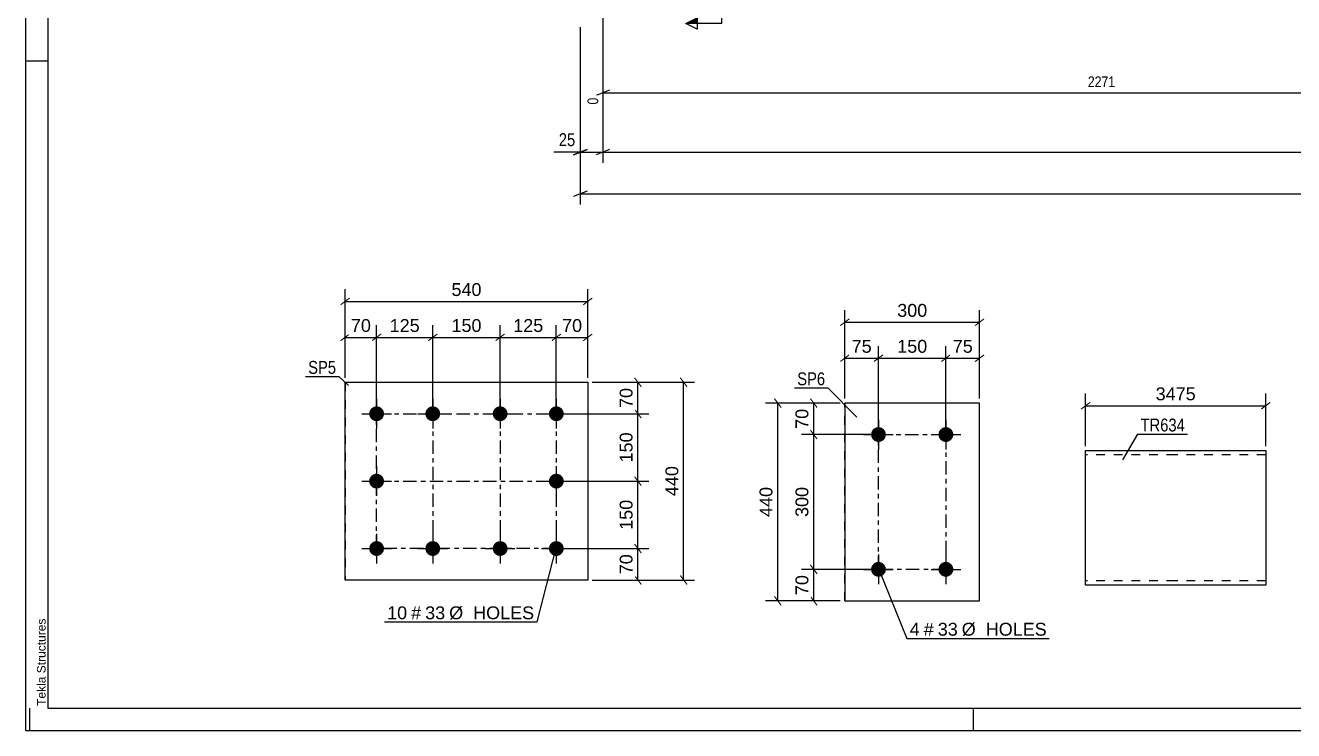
# Model space of a CAD drawing. Header units: millimetres. Extents: x 0 to 841, y 0 to 594.
# Drawn here: x 0 to 282.3, y 0 to 156.9 of the extents above; entities that cross this region are included whole.
import ezdxf

# ---------------------------------------------------------------- set-up
doc = ezdxf.new("R2010")
doc.units = ezdxf.units.MM
doc.linetypes.add('DXK_LINE_DOT2', pattern=[3.9198, 1.9599, -1.9599])
doc.linetypes.add('DXK_LINE_DOT3', pattern=[5.9187, 2.979, -0.9799, 0.9799, -0.9799])
doc.styles.add('Arial', font='ARIAL.TTF', dxfattribs={"height": 0.2})
doc.styles.add('Arial Narrow', font='ARIALN.TTF', dxfattribs={"height": 0.2})

# ---------------------------------------------------------------- blocks, each defined once
blk = doc.blocks.new('Unknown-122567523-1134')
at = {"color": 5, "linetype": 'Continuous'}
for p, q in [((0, 594), (0, 0)), ((5, 589), (5, 5)), ((5, 149), (0, 149)), ((1, 0), (1, 5)), ((5, 5), (836, 5)), ((211, 0), (211, 5)), ((0, 0), (841, 0))]:
    blk.add_line(p, q, dxfattribs=at)
at = {"color": 174, "linetype": 'Continuous', "style": 'Arial'}
blk.add_text('Tekla Structures', height=1.9102, rotation=90, dxfattribs=at).set_placement((4.5, 5.5))
blk = doc.blocks.new('Part-122567523-2397 - 2391')
at = {"color": 2, "linetype": 'Continuous'}
for p, q in [((71.17, 33.52), (71.17, 77.52)), ((71.17, 77.52), (71.17, 77.52)), ((71.17, 77.52), (125.17, 77.52)), ((125.17, 77.52), (125.17, 33.52)), ((71.17, 33.52), (71.17, 33.52)), ((125.17, 33.52), (71.17, 33.52))]:
    blk.add_line(p, q, dxfattribs=at)
at = {"color": 7, "linetype": 'DXK_LINE_DOT2'}
for p, q in [((71.17, 77.52), (71.17, 33.52)), ((125.17, 77.52), (125.17, 77.52)), ((125.17, 77.52), (125.17, 33.52)), ((125.17, 33.52), (125.17, 33.52))]:
    blk.add_line(p, q, dxfattribs=at)
blk = doc.blocks.new('Bolt-122567523-2454 - 2391')
at = {"linetype": 'Continuous'}
for points in [[(79.82, 70.52), (79.78, 70.18), (79.68, 69.85), (79.5, 69.55), (79.27, 69.3), (79, 69.09), (78.68, 68.95), (78.34, 68.88), (78, 68.88), (77.66, 68.95), (77.35, 69.09), (77.07, 69.3), (76.84, 69.55), (76.66, 69.85), (76.56, 70.18), (76.52, 70.52), (76.56, 70.87), (76.66, 71.19), (76.84, 71.49), (77.07, 71.75), (77.35, 71.95), (77.66, 72.09), (78, 72.16), (78.34, 72.16), (78.68, 72.09), (79, 71.95), (79.27, 71.75), (79.51, 71.49), (79.68, 71.19), (79.78, 70.87)], [(92.32, 70.52), (92.28, 70.18), (92.18, 69.85), (92, 69.55), (91.77, 69.3), (91.5, 69.09), (91.18, 68.95), (90.84, 68.88), (90.5, 68.88), (90.16, 68.95), (89.85, 69.09), (89.57, 69.3), (89.34, 69.55), (89.16, 69.85), (89.06, 70.18), (89.02, 70.52), (89.06, 70.87), (89.16, 71.19), (89.34, 71.49), (89.57, 71.75), (89.85, 71.95), (90.16, 72.09), (90.5, 72.16), (90.84, 72.16), (91.18, 72.09), (91.5, 71.95), (91.77, 71.75), (92.01, 71.49), (92.18, 71.19), (92.28, 70.87)], [(107.32, 70.52), (107.28, 70.18), (107.18, 69.85), (107, 69.55), (106.77, 69.3), (106.5, 69.09), (106.18, 68.95), (105.84, 68.88), (105.5, 68.88), (105.16, 68.95), (104.85, 69.09), (104.57, 69.3), (104.34, 69.55), (104.16, 69.85), (104.06, 70.18), (104.02, 70.52), (104.06, 70.87), (104.16, 71.19), (104.34, 71.49), (104.57, 71.75), (104.85, 71.95), (105.16, 72.09), (105.5, 72.16), (105.84, 72.16), (106.18, 72.09), (106.5, 71.95), (106.77, 71.75), (107.01, 71.49), (107.18, 71.19), (107.28, 70.87)], [(119.82, 70.52), (119.78, 70.18), (119.68, 69.85), (119.5, 69.55), (119.27, 69.3), (119, 69.09), (118.68, 68.95), (118.34, 68.88), (118, 68.88), (117.66, 68.95), (117.35, 69.09), (117.07, 69.3), (116.84, 69.55), (116.66, 69.85), (116.56, 70.18), (116.52, 70.52), (116.56, 70.87), (116.66, 71.19), (116.84, 71.49), (117.07, 71.75), (117.35, 71.95), (117.66, 72.09), (118, 72.16), (118.34, 72.16), (118.68, 72.09), (119, 71.95), (119.27, 71.75), (119.51, 71.49), (119.68, 71.19), (119.78, 70.87)], [(79.82, 55.52), (79.78, 55.18), (79.68, 54.85), (79.5, 54.55), (79.27, 54.3), (79, 54.09), (78.68, 53.95), (78.34, 53.88), (78, 53.88), (77.66, 53.95), (77.35, 54.09), (77.07, 54.3), (76.84, 54.55), (76.66, 54.85), (76.56, 55.18), (76.52, 55.52), (76.56, 55.87), (76.66, 56.19), (76.84, 56.49), (77.07, 56.75), (77.35, 56.95), (77.66, 57.09), (78, 57.16), (78.34, 57.16), (78.68, 57.09), (79, 56.95), (79.27, 56.75), (79.51, 56.49), (79.68, 56.19), (79.78, 55.87)], [(119.82, 55.52), (119.78, 55.18), (119.68, 54.85), (119.5, 54.55), (119.27, 54.3), (119, 54.09), (118.68, 53.95), (118.34, 53.88), (118, 53.88), (117.66, 53.95), (117.35, 54.09), (117.07, 54.3), (116.84, 54.55), (116.66, 54.85), (116.56, 55.18), (116.52, 55.52), (116.56, 55.87), (116.66, 56.19), (116.84, 56.49), (117.07, 56.75), (117.35, 56.95), (117.66, 57.09), (118, 57.16), (118.34, 57.16), (118.68, 57.09), (119, 56.95), (119.27, 56.75), (119.51, 56.49), (119.68, 56.19), (119.78, 55.87)], [(79.82, 40.52), (79.78, 40.18), (79.68, 39.85), (79.5, 39.55), (79.27, 39.3), (79, 39.09), (78.68, 38.95), (78.34, 38.88), (78, 38.88), (77.66, 38.95), (77.35, 39.09), (77.07, 39.3), (76.84, 39.55), (76.66, 39.85), (76.56, 40.18), (76.52, 40.52), (76.56, 40.87), (76.66, 41.19), (76.84, 41.49), (77.07, 41.75), (77.35, 41.95), (77.66, 42.09), (78, 42.16), (78.34, 42.16), (78.68, 42.09), (79, 41.95), (79.27, 41.75), (79.51, 41.49), (79.68, 41.19), (79.78, 40.87)], [(92.32, 40.52), (92.28, 40.18), (92.18, 39.85), (92, 39.55), (91.77, 39.3), (91.5, 39.09), (91.18, 38.95), (90.84, 38.88), (90.5, 38.88), (90.16, 38.95), (89.85, 39.09), (89.57, 39.3), (89.34, 39.55), (89.16, 39.85), (89.06, 40.18), (89.02, 40.52), (89.06, 40.87), (89.16, 41.19), (89.34, 41.49), (89.57, 41.75), (89.85, 41.95), (90.16, 42.09), (90.5, 42.16), (90.84, 42.16), (91.18, 42.09), (91.5, 41.95), (91.77, 41.75), (92.01, 41.49), (92.18, 41.19), (92.28, 40.87)], [(107.32, 40.52), (107.28, 40.18), (107.18, 39.85), (107, 39.55), (106.77, 39.3), (106.5, 39.09), (106.18, 38.95), (105.84, 38.88), (105.5, 38.88), (105.16, 38.95), (104.85, 39.09), (104.57, 39.3), (104.34, 39.55), (104.16, 39.85), (104.06, 40.18), (104.02, 40.52), (104.06, 40.87), (104.16, 41.19), (104.34, 41.49), (104.57, 41.75), (104.85, 41.95), (105.16, 42.09), (105.5, 42.16), (105.84, 42.16), (106.18, 42.09), (106.5, 41.95), (106.77, 41.75), (107.01, 41.49), (107.18, 41.19), (107.28, 40.87)], [(119.82, 40.52), (119.78, 40.18), (119.68, 39.85), (119.5, 39.55), (119.27, 39.3), (119, 39.09), (118.68, 38.95), (118.34, 38.88), (118, 38.88), (117.66, 38.95), (117.35, 39.09), (117.07, 39.3), (116.84, 39.55), (116.66, 39.85), (116.56, 40.18), (116.52, 40.52), (116.56, 40.87), (116.66, 41.19), (116.84, 41.49), (117.07, 41.75), (117.35, 41.95), (117.66, 42.09), (118, 42.16), (118.34, 42.16), (118.68, 42.09), (119, 41.95), (119.27, 41.75), (119.51, 41.49), (119.68, 41.19), (119.78, 40.87)]]:
    blk.add_hatch(color=1, dxfattribs=at).paths.add_polyline_path(points)
at = {"color": 1, "linetype": 'Continuous'}
for p, q in [((78.17, 73.82), (78.17, 67.22)), ((90.67, 73.82), (90.67, 67.22)), ((105.67, 73.82), (105.67, 67.22)), ((118.17, 73.82), (118.17, 67.22)), ((74.87, 70.52), (81.47, 70.52)), ((87.37, 70.52), (93.97, 70.52)), ((102.37, 70.52), (108.97, 70.52)), ((114.87, 70.52), (121.47, 70.52)), ((78.17, 58.82), (78.17, 52.22)), ((118.17, 58.82), (118.17, 52.22)), ((74.87, 55.52), (81.47, 55.52)), ((114.87, 55.52), (121.47, 55.52)), ((78.17, 43.82), (78.17, 37.22)), ((90.67, 43.82), (90.67, 37.22)), ((105.67, 43.82), (105.67, 37.22)), ((118.17, 43.82), (118.17, 37.22)), ((74.87, 40.52), (81.47, 40.52)), ((87.37, 40.52), (93.97, 40.52)), ((102.37, 40.52), (108.97, 40.52)), ((114.87, 40.52), (121.47, 40.52))]:
    blk.add_line(p, q, dxfattribs=at)
blk = doc.blocks.new('Bolt-122567523-2596 - 2564')
at = {"linetype": 'Continuous'}
for points in [[(189.87, 67.54, -1), (189.87, 64.24, -1)], [(204.87, 67.54, -1), (204.87, 64.24, -1)], [(189.87, 37.54, -1), (189.87, 34.24, -1)], [(204.87, 37.54, -1), (204.87, 34.24, -1)]]:
    blk.add_hatch(color=1, dxfattribs=at).paths.add_polyline_path(points)
at = {"color": 1, "linetype": 'Continuous'}
for p, q in [((189.87, 69.19), (189.87, 62.59)), ((204.87, 69.19), (204.87, 62.59)), ((186.57, 65.89), (193.17, 65.89)), ((201.57, 65.89), (208.17, 65.89)), ((189.87, 39.19), (189.87, 32.59)), ((204.87, 39.19), (204.87, 32.59)), ((186.57, 35.89), (193.17, 35.89)), ((201.57, 35.89), (208.17, 35.89))]:
    blk.add_line(p, q, dxfattribs=at)
blk = doc.blocks.new('Part-122567523-2601 - 2564')
at = {"color": 2, "linetype": 'Continuous'}
for p, q in [((182.37, 72.89), (182.37, 28.89)), ((212.37, 72.89), (182.37, 72.89)), ((212.37, 28.89), (212.37, 72.89)), ((182.37, 28.89), (212.37, 28.89))]:
    blk.add_line(p, q, dxfattribs=at)
at = {"color": 7, "linetype": 'DXK_LINE_DOT2'}
for p, q in [((182.37, 28.89), (182.37, 72.89)), ((212.37, 28.89), (212.37, 72.89))]:
    blk.add_line(p, q, dxfattribs=at)
blk = doc.blocks.new('Part-122567523-2767 - 2759')
at = {"color": 2, "linetype": 'Continuous'}
for p, q in [((235.96, 34.34), (235.96, 62.34)), ((235.96, 62.34), (255.96, 62.34)), ((256.06, 62.34), (276.06, 62.34)), ((276.06, 62.34), (276.06, 60.34)), ((276.06, 60.34), (276.06, 32.34)), ((235.96, 32.34), (235.96, 34.34)), ((255.96, 32.34), (235.96, 32.34)), ((276.06, 32.34), (256.06, 32.34))]:
    blk.add_line(p, q, dxfattribs=at)
at = {"color": 7, "linetype": 'DXK_LINE_DOT2'}
for p, q in [((255.96, 61.34), (235.96, 61.34)), ((276.06, 61.34), (256.06, 61.34)), ((235.96, 32.49), (235.96, 34.34)), ((235.96, 33.34), (235.96, 33.41)), ((255.96, 33.34), (235.96, 33.34)), ((276.06, 33.34), (256.06, 33.34)), ((276.06, 33.34), (276.06, 33.41))]:
    blk.add_line(p, q, dxfattribs=at)
blk = doc.blocks.new('Rectangle-122567523-2550 - 2391')
at = {"color": 1, "linetype": 'DXK_LINE_DOT3'}
blk.add_lwpolyline([(78.17, 70.52), (118.17, 70.52), (118.17, 40.52), (78.17, 40.52), (78.17, 70.52)], close=True, dxfattribs=at)
blk = doc.blocks.new('Rectangle-122567523-2686 - 2564')
at = {"color": 1, "linetype": 'DXK_LINE_DOT3'}
blk.add_lwpolyline([(189.87, 65.89), (204.87, 65.89), (204.87, 35.89), (189.87, 35.89), (189.87, 65.89)], close=True, dxfattribs=at)
blk = doc.blocks.new('Line-122567523-2529 - 2391')
at = {"color": 1, "linetype": 'DXK_LINE_DOT3'}
blk.add_line((90.67, 70.52), (90.67, 40.52), dxfattribs=at)
blk = doc.blocks.new('Line-122567523-2536 - 2391')
at = {"color": 1, "linetype": 'DXK_LINE_DOT3'}
blk.add_line((105.67, 70.52), (105.67, 40.52), dxfattribs=at)
blk = doc.blocks.new('Line-122567523-2543 - 2391')
at = {"color": 1, "linetype": 'DXK_LINE_DOT3'}
blk.add_line((78.17, 55.52), (118.17, 55.52), dxfattribs=at)
blk = doc.blocks.new('StraightDimension-122567523-5177 - 2391')
at = {"linetype": 'Continuous'}
for points in [[(135.51, 71.42), (135.66, 71.62), (137.16, 69.62), (137.01, 69.42)], [(137.16, 54.62), (137.01, 54.42), (135.51, 56.42), (135.66, 56.62)]]:
    blk.add_hatch(color=7, dxfattribs=at).paths.add_polyline_path(points)
at = {"color": 7, "linetype": 'Continuous'}
for p, q in [((119.17, 70.52), (138.73, 70.52)), ((136.33, 55.52), (136.33, 70.52)), ((119.17, 55.52), (138.73, 55.52))]:
    blk.add_line(p, q, dxfattribs=at)
at = {"color": 0}
blk.add_wipeout([(135.73, 66.96), (131.53, 66.96), (131.53, 59.09), (135.73, 59.09)], dxfattribs=at)
at = {"color": 3, "style": 'Arial'}
blk.add_text('150', height=2.865, rotation=90.0002, dxfattribs=at).set_placement((135.13, 59.69))
blk = doc.blocks.new('StraightDimension-122567523-2456 - 2391')
at = {"linetype": 'Continuous'}
for points in [[(70.27, 94.7), (70.07, 94.85), (72.07, 96.35), (72.27, 96.2)], [(126.07, 96.35), (126.27, 96.2), (124.27, 94.7), (124.07, 94.85)]]:
    blk.add_hatch(color=7, dxfattribs=at).paths.add_polyline_path(points)
at = {"color": 7, "linetype": 'Continuous'}
for p, q in [((71.17, 78.52), (71.17, 98.22)), ((125.17, 78.52), (125.17, 98.22)), ((71.17, 95.52), (125.17, 95.52))]:
    blk.add_line(p, q, dxfattribs=at)
at = {"color": 0}
blk.add_wipeout([(102.11, 96.12), (102.11, 100.32), (94.23, 100.32), (94.23, 96.12)], dxfattribs=at)
at = {"color": 3, "style": 'Arial'}
blk.add_text('540', height=2.865, dxfattribs=at).set_placement((94.83, 96.72))
blk = doc.blocks.new('StraightDimension-122567523-2473 - 2391')
at = {"linetype": 'Continuous'}
for points in [[(72.07, 88.35), (72.27, 88.2), (70.27, 86.7), (70.07, 86.85)], [(77.27, 86.7), (77.07, 86.85), (79.07, 88.35), (79.27, 88.2)]]:
    blk.add_hatch(color=7, dxfattribs=at).paths.add_polyline_path(points)
at = {"color": 7, "linetype": 'Continuous'}
for p, q in [((71.17, 78.52), (71.17, 90.22)), ((71.17, 87.52), (78.17, 87.52)), ((78.17, 71.52), (78.17, 90.22))]:
    blk.add_line(p, q, dxfattribs=at)
at = {"color": 0}
blk.add_wipeout([(77.49, 88.12), (77.49, 92.32), (71.85, 92.32), (71.85, 88.12)], dxfattribs=at)
at = {"color": 3, "style": 'Arial'}
blk.add_text('70', height=2.865, dxfattribs=at).set_placement((72.45, 88.72))
blk = doc.blocks.new('StraightDimension-122567523-2483 - 2391')
at = {"linetype": 'Continuous'}
for points in [[(119.07, 88.35), (119.27, 88.2), (117.27, 86.7), (117.07, 86.85)], [(124.27, 86.7), (124.07, 86.85), (126.07, 88.35), (126.27, 88.2)]]:
    blk.add_hatch(color=7, dxfattribs=at).paths.add_polyline_path(points)
at = {"color": 7, "linetype": 'Continuous'}
for p, q in [((118.17, 71.52), (118.17, 90.22)), ((118.17, 87.52), (125.17, 87.52)), ((125.17, 78.52), (125.17, 90.22))]:
    blk.add_line(p, q, dxfattribs=at)
at = {"color": 0}
blk.add_wipeout([(124.49, 88.12), (124.49, 92.32), (118.85, 92.32), (118.85, 88.12)], dxfattribs=at)
at = {"color": 3, "style": 'Arial'}
blk.add_text('70', height=2.865, dxfattribs=at).set_placement((119.45, 88.72))
blk = doc.blocks.new('StraightDimension-122567523-2494 - 2391')
at = {"linetype": 'Continuous'}
for points in [[(145.68, 78.42), (145.83, 78.62), (147.33, 76.62), (147.18, 76.42)], [(147.33, 32.62), (147.18, 32.42), (145.68, 34.42), (145.83, 34.62)]]:
    blk.add_hatch(color=7, dxfattribs=at).paths.add_polyline_path(points)
at = {"color": 7, "linetype": 'Continuous'}
for p, q in [((126.17, 77.52), (148.91, 77.52)), ((146.51, 33.52), (146.51, 77.52)), ((126.17, 33.52), (148.91, 33.52))]:
    blk.add_line(p, q, dxfattribs=at)
at = {"color": 0}
blk.add_wipeout([(145.91, 59.46), (141.71, 59.46), (141.71, 51.59), (145.91, 51.59)], dxfattribs=at)
at = {"color": 3, "style": 'Arial'}
blk.add_text('440', height=2.865, rotation=90.0002, dxfattribs=at).set_placement((145.31, 52.19))
blk = doc.blocks.new('StraightDimension-122567523-2505 - 2391')
at = {"linetype": 'Continuous'}
for points in [[(137.16, 39.62), (137.01, 39.42), (135.51, 41.42), (135.66, 41.62)], [(135.51, 34.42), (135.66, 34.62), (137.16, 32.62), (137.01, 32.42)]]:
    blk.add_hatch(color=7, dxfattribs=at).paths.add_polyline_path(points)
at = {"color": 7, "linetype": 'Continuous'}
for p, q in [((119.17, 40.52), (138.73, 40.52)), ((136.33, 33.52), (136.33, 40.52)), ((126.17, 33.52), (138.73, 33.52))]:
    blk.add_line(p, q, dxfattribs=at)
at = {"color": 0}
blk.add_wipeout([(135.73, 39.85), (131.53, 39.85), (131.53, 34.2), (135.73, 34.2)], dxfattribs=at)
at = {"color": 3, "style": 'Arial'}
blk.add_text('70', height=2.865, rotation=90.0002, dxfattribs=at).set_placement((135.13, 34.8))
blk = doc.blocks.new('StraightDimension-122567523-2515 - 2391')
at = {"linetype": 'Continuous'}
for points in [[(137.16, 76.62), (137.01, 76.42), (135.51, 78.42), (135.66, 78.62)], [(135.51, 71.42), (135.66, 71.62), (137.16, 69.62), (137.01, 69.42)]]:
    blk.add_hatch(color=7, dxfattribs=at).paths.add_polyline_path(points)
at = {"color": 7, "linetype": 'Continuous'}
for p, q in [((126.17, 77.52), (138.73, 77.52)), ((136.33, 70.52), (136.33, 77.52)), ((119.17, 70.52), (138.73, 70.52))]:
    blk.add_line(p, q, dxfattribs=at)
at = {"color": 0}
blk.add_wipeout([(135.73, 76.85), (131.53, 76.85), (131.53, 71.2), (135.73, 71.2)], dxfattribs=at)
at = {"color": 3, "style": 'Arial'}
blk.add_text('70', height=2.865, rotation=90.0002, dxfattribs=at).set_placement((135.13, 71.8))
blk = doc.blocks.new('StraightDimension-122567523-5139 - 2391')
at = {"linetype": 'Continuous'}
for points in [[(77.27, 86.7), (77.07, 86.85), (79.07, 88.35), (79.27, 88.2)], [(91.57, 88.35), (91.77, 88.2), (89.77, 86.7), (89.57, 86.85)]]:
    blk.add_hatch(color=7, dxfattribs=at).paths.add_polyline_path(points)
at = {"color": 7, "linetype": 'Continuous'}
for p, q in [((78.17, 71.52), (78.17, 90.22)), ((78.17, 87.52), (90.67, 87.52)), ((90.67, 71.52), (90.67, 90.22))]:
    blk.add_line(p, q, dxfattribs=at)
at = {"color": 0}
blk.add_wipeout([(88.36, 88.12), (88.36, 92.32), (80.48, 92.32), (80.48, 88.12)], dxfattribs=at)
at = {"color": 3, "style": 'Arial'}
blk.add_text('125', height=2.865, dxfattribs=at).set_placement((81.08, 88.72))
blk = doc.blocks.new('StraightDimension-122567523-5146 - 2391')
at = {"linetype": 'Continuous'}
for points in [[(89.77, 86.7), (89.57, 86.85), (91.57, 88.35), (91.77, 88.2)], [(106.57, 88.35), (106.77, 88.2), (104.77, 86.7), (104.57, 86.85)]]:
    blk.add_hatch(color=7, dxfattribs=at).paths.add_polyline_path(points)
at = {"color": 7, "linetype": 'Continuous'}
for p, q in [((90.67, 71.52), (90.67, 90.22)), ((90.67, 87.52), (105.67, 87.52)), ((105.67, 71.52), (105.67, 90.22))]:
    blk.add_line(p, q, dxfattribs=at)
at = {"color": 0}
blk.add_wipeout([(102.11, 88.12), (102.11, 92.32), (94.23, 92.32), (94.23, 88.12)], dxfattribs=at)
at = {"color": 3, "style": 'Arial'}
blk.add_text('150', height=2.865, dxfattribs=at).set_placement((94.83, 88.72))
blk = doc.blocks.new('StraightDimension-122567523-5150 - 2391')
at = {"linetype": 'Continuous'}
for points in [[(104.77, 86.7), (104.57, 86.85), (106.57, 88.35), (106.77, 88.2)], [(119.07, 88.35), (119.27, 88.2), (117.27, 86.7), (117.07, 86.85)]]:
    blk.add_hatch(color=7, dxfattribs=at).paths.add_polyline_path(points)
at = {"color": 7, "linetype": 'Continuous'}
for p, q in [((105.67, 71.52), (105.67, 90.22)), ((105.67, 87.52), (118.17, 87.52)), ((118.17, 71.52), (118.17, 90.22))]:
    blk.add_line(p, q, dxfattribs=at)
at = {"color": 0}
blk.add_wipeout([(115.86, 88.12), (115.86, 92.32), (107.98, 92.32), (107.98, 88.12)], dxfattribs=at)
at = {"color": 3, "style": 'Arial'}
blk.add_text('125', height=2.865, dxfattribs=at).set_placement((108.58, 88.72))
blk = doc.blocks.new('StraightDimension-122567523-5175 - 2391')
at = {"linetype": 'Continuous'}
for points in [[(135.51, 56.42), (135.66, 56.62), (137.16, 54.62), (137.01, 54.42)], [(137.16, 39.62), (137.01, 39.42), (135.51, 41.42), (135.66, 41.62)]]:
    blk.add_hatch(color=7, dxfattribs=at).paths.add_polyline_path(points)
at = {"color": 7, "linetype": 'Continuous'}
for p, q in [((119.17, 55.52), (138.73, 55.52)), ((136.33, 40.52), (136.33, 55.52)), ((119.17, 40.52), (138.73, 40.52))]:
    blk.add_line(p, q, dxfattribs=at)
at = {"color": 0}
blk.add_wipeout([(135.73, 51.96), (131.53, 51.96), (131.53, 44.09), (135.73, 44.09)], dxfattribs=at)
at = {"color": 3, "style": 'Arial'}
blk.add_text('150', height=2.865, rotation=90.0002, dxfattribs=at).set_placement((135.13, 44.69))
blk = doc.blocks.new('StraightDimension-122567523-1538 - 1371')
at = {"color": 7, "linetype": 'Continuous'}
for p, q in [((123.51, 156.52), (123.51, 117.07)), ((125.01, 120.07), (122.01, 118.87)), ((123.51, 119.47), (603.91, 119.47))]:
    blk.add_line(p, q, dxfattribs=at)
blk = doc.blocks.new('StraightDimension-122567523-1841 - 1371')
at = {"color": 7, "linetype": 'Continuous'}
for p, q in [((123.51, 156.52), (123.51, 126.32)), ((128.5, 156.38), (128.5, 126.32)), ((122.01, 128.12), (125.01, 129.32)), ((123.51, 128.72), (128.5, 128.72)), ((130, 129.32), (127, 128.12))]:
    blk.add_line(p, q, dxfattribs=at)
at = {"color": 0}
blk.add_wipeout([(122.98, 129.47), (122.98, 133.67), (118.12, 133.67), (118.12, 129.47)], dxfattribs=at)
at = {"color": 7, "linetype": 'Continuous'}
blk.add_line((123.51, 128.72), (117.6, 128.72), dxfattribs=at)
blk.add_line((123.51, 128.72), (117.6, 128.72), dxfattribs=at)
at = {"color": 3, "style": 'Arial Narrow'}
blk.add_text('25', height=2.863, dxfattribs=at).set_placement((118.72, 130.07))
blk = doc.blocks.new('StraightDimension-122567523-1867 - 1371')
at = {"color": 7, "linetype": 'Continuous'}
for p, q in [((128.5, 156.38), (128.5, 126.32)), ((130, 129.32), (127, 128.12)), ((128.5, 128.72), (598.91, 128.72))]:
    blk.add_line(p, q, dxfattribs=at)
blk = doc.blocks.new('StraightDimension-122567523-1918 - 1371')
at = {"color": 7, "linetype": 'Continuous'}
for p, q in [((123.51, 156.52), (123.51, 126.32)), ((125.01, 129.32), (122.01, 128.12)), ((123.51, 128.72), (603.91, 128.72))]:
    blk.add_line(p, q, dxfattribs=at)
blk = doc.blocks.new('StraightDimension-122567523-5545 - 1371')
at = {"color": 7, "linetype": 'Continuous'}
for p, q in [((350.51, 240.52), (350.51, 134.76)), ((128.5, 180.38), (128.5, 139.33)), ((130, 142.56), (127, 141.36)), ((128.5, 141.96), (350.51, 141.96)), ((349.01, 141.36), (352.01, 142.56))]:
    blk.add_line(p, q, dxfattribs=at)
at = {"color": 0}
blk.add_wipeout([(243.05, 142.71), (243.05, 146.21), (235.96, 146.21), (235.96, 142.71)], dxfattribs=at)
at = {"color": 0, "linetype": 'Continuous'}
for points in [[(128, 141.36), (124.5, 141.36), (124.5, 138.83), (128, 138.83)], [(350.01, 141.36), (346.51, 141.36), (346.51, 134.26), (350.01, 134.26)]]:
    blk.add_wipeout(points, dxfattribs=at)
at = {"color": 3, "style": 'Arial Narrow'}
blk.add_text('2271', height=2.386, dxfattribs=at).set_placement((236.46, 143.21))
at = {"color": 3, "linetype": 'Continuous', "style": 'Arial Narrow'}
for s, height, p in [('0', 2.39, (127.5, 139.33)), ('2271', 2.386, (349.51, 134.76))]:
    blk.add_text(s, height=height, rotation=90.0002, dxfattribs=at).set_placement(p)
blk = doc.blocks.new('StraightDimension-122567523-2603 - 2564')
at = {"linetype": 'Continuous'}
for points in [[(181.47, 90.06), (181.27, 90.21), (183.27, 91.71), (183.47, 91.56)], [(213.27, 91.71), (213.47, 91.56), (211.47, 90.06), (211.27, 90.21)]]:
    blk.add_hatch(color=7, dxfattribs=at).paths.add_polyline_path(points)
at = {"color": 7, "linetype": 'Continuous'}
for p, q in [((182.37, 73.89), (182.37, 93.59)), ((212.37, 73.89), (212.37, 93.59)), ((182.37, 90.89), (212.37, 90.89))]:
    blk.add_line(p, q, dxfattribs=at)
at = {"color": 0}
blk.add_wipeout([(201.31, 91.49), (201.31, 95.69), (193.44, 95.69), (193.44, 91.49)], dxfattribs=at)
at = {"color": 3, "style": 'Arial'}
blk.add_text('300', height=2.865, dxfattribs=at).set_placement((194.04, 92.09))
blk = doc.blocks.new('StraightDimension-122567523-2624 - 2564')
at = {"linetype": 'Continuous'}
for points in [[(188.97, 82.06), (188.77, 82.21), (190.77, 83.71), (190.97, 83.56)], [(205.77, 83.71), (205.97, 83.56), (203.97, 82.06), (203.77, 82.21)]]:
    blk.add_hatch(color=7, dxfattribs=at).paths.add_polyline_path(points)
at = {"color": 7, "linetype": 'Continuous'}
for p, q in [((189.87, 66.89), (189.87, 85.59)), ((204.87, 66.89), (204.87, 85.59)), ((189.87, 82.89), (204.87, 82.89))]:
    blk.add_line(p, q, dxfattribs=at)
at = {"color": 0}
blk.add_wipeout([(201.31, 83.49), (201.31, 87.69), (193.44, 87.69), (193.44, 83.49)], dxfattribs=at)
at = {"color": 3, "style": 'Arial'}
blk.add_text('150', height=2.865, dxfattribs=at).set_placement((194.04, 84.09))
blk = doc.blocks.new('StraightDimension-122567523-2656 - 2564')
at = {"linetype": 'Continuous'}
for points in [[(176.28, 71.99), (176.13, 71.79), (174.63, 73.79), (174.78, 73.99)], [(174.63, 66.79), (174.78, 66.99), (176.28, 64.99), (176.13, 64.79)]]:
    blk.add_hatch(color=7, dxfattribs=at).paths.add_polyline_path(points)
at = {"color": 7, "linetype": 'Continuous'}
for p, q in [((181.37, 72.89), (172.76, 72.89)), ((175.46, 65.89), (175.46, 72.89)), ((188.87, 65.89), (172.76, 65.89))]:
    blk.add_line(p, q, dxfattribs=at)
at = {"color": 0}
blk.add_wipeout([(174.86, 72.21), (170.66, 72.21), (170.66, 66.56), (174.86, 66.56)], dxfattribs=at)
at = {"color": 3, "style": 'Arial'}
blk.add_text('70', height=2.865, rotation=90.0002, dxfattribs=at).set_placement((174.26, 67.16))
blk = doc.blocks.new('StraightDimension-122567523-2614 - 2564')
at = {"linetype": 'Continuous'}
for points in [[(183.27, 83.71), (183.47, 83.56), (181.47, 82.06), (181.27, 82.21)], [(188.97, 82.06), (188.77, 82.21), (190.77, 83.71), (190.97, 83.56)]]:
    blk.add_hatch(color=7, dxfattribs=at).paths.add_polyline_path(points)
at = {"color": 7, "linetype": 'Continuous'}
for p, q in [((182.37, 73.89), (182.37, 85.59)), ((189.87, 66.89), (189.87, 85.59)), ((182.37, 82.89), (189.87, 82.89))]:
    blk.add_line(p, q, dxfattribs=at)
at = {"color": 0}
blk.add_wipeout([(188.95, 83.49), (188.95, 87.69), (183.3, 87.69), (183.3, 83.49)], dxfattribs=at)
at = {"color": 3, "style": 'Arial'}
blk.add_text('75', height=2.865, dxfattribs=at).set_placement((183.9, 84.09))
blk = doc.blocks.new('StraightDimension-122567523-2634 - 2564')
at = {"linetype": 'Continuous'}
for points in [[(205.77, 83.71), (205.97, 83.56), (203.97, 82.06), (203.77, 82.21)], [(211.47, 82.06), (211.27, 82.21), (213.27, 83.71), (213.47, 83.56)]]:
    blk.add_hatch(color=7, dxfattribs=at).paths.add_polyline_path(points)
at = {"color": 7, "linetype": 'Continuous'}
for p, q in [((204.87, 66.89), (204.87, 85.59)), ((212.37, 73.89), (212.37, 85.59)), ((204.87, 82.89), (212.37, 82.89))]:
    blk.add_line(p, q, dxfattribs=at)
at = {"color": 0}
blk.add_wipeout([(211.45, 83.49), (211.45, 87.69), (205.8, 87.69), (205.8, 83.49)], dxfattribs=at)
at = {"color": 3, "style": 'Arial'}
blk.add_text('75', height=2.865, dxfattribs=at).set_placement((206.4, 84.09))
blk = doc.blocks.new('StraightDimension-122567523-2645 - 2564')
at = {"linetype": 'Continuous'}
for points in [[(166.63, 73.79), (166.78, 73.99), (168.28, 71.99), (168.13, 71.79)], [(168.28, 27.99), (168.13, 27.79), (166.63, 29.79), (166.78, 29.99)]]:
    blk.add_hatch(color=7, dxfattribs=at).paths.add_polyline_path(points)
at = {"color": 7, "linetype": 'Continuous'}
for p, q in [((181.37, 72.89), (164.76, 72.89)), ((167.46, 28.89), (167.46, 72.89)), ((181.37, 28.89), (164.76, 28.89))]:
    blk.add_line(p, q, dxfattribs=at)
at = {"color": 0}
blk.add_wipeout([(166.86, 54.82), (162.66, 54.82), (162.66, 46.95), (166.86, 46.95)], dxfattribs=at)
at = {"color": 3, "style": 'Arial'}
blk.add_text('440', height=2.865, rotation=90.0002, dxfattribs=at).set_placement((166.26, 47.55))
blk = doc.blocks.new('StraightDimension-122567523-2666 - 2564')
at = {"linetype": 'Continuous'}
for points in [[(174.63, 66.79), (174.78, 66.99), (176.28, 64.99), (176.13, 64.79)], [(176.28, 34.99), (176.13, 34.79), (174.63, 36.79), (174.78, 36.99)]]:
    blk.add_hatch(color=7, dxfattribs=at).paths.add_polyline_path(points)
at = {"color": 7, "linetype": 'Continuous'}
for p, q in [((188.87, 65.89), (172.76, 65.89)), ((175.46, 35.89), (175.46, 65.89)), ((188.87, 35.89), (172.76, 35.89))]:
    blk.add_line(p, q, dxfattribs=at)
at = {"color": 0}
blk.add_wipeout([(174.86, 54.82), (170.66, 54.82), (170.66, 46.95), (174.86, 46.95)], dxfattribs=at)
at = {"color": 3, "style": 'Arial'}
blk.add_text('300', height=2.865, rotation=90.0002, dxfattribs=at).set_placement((174.26, 47.55))
blk = doc.blocks.new('StraightDimension-122567523-2676 - 2564')
at = {"linetype": 'Continuous'}
for points in [[(176.28, 34.99), (176.13, 34.79), (174.63, 36.79), (174.78, 36.99)], [(174.63, 29.79), (174.78, 29.99), (176.28, 27.99), (176.13, 27.79)]]:
    blk.add_hatch(color=7, dxfattribs=at).paths.add_polyline_path(points)
at = {"color": 7, "linetype": 'Continuous'}
for p, q in [((188.87, 35.89), (172.76, 35.89)), ((175.46, 28.89), (175.46, 35.89)), ((181.37, 28.89), (172.76, 28.89))]:
    blk.add_line(p, q, dxfattribs=at)
at = {"color": 0}
blk.add_wipeout([(174.86, 35.21), (170.66, 35.21), (170.66, 29.56), (174.86, 29.56)], dxfattribs=at)
at = {"color": 3, "style": 'Arial'}
blk.add_text('70', height=2.865, rotation=90.0002, dxfattribs=at).set_placement((174.26, 30.16))
blk = doc.blocks.new('StraightDimension-122567523-2770 - 2759')
at = {"linetype": 'Continuous'}
for points in [[(235.06, 71.48), (234.86, 71.63), (236.86, 73.13), (237.06, 72.98)], [(276.96, 73.13), (277.16, 72.98), (275.16, 71.48), (274.96, 71.63)]]:
    blk.add_hatch(color=7, dxfattribs=at).paths.add_polyline_path(points)
at = {"color": 7, "linetype": 'Continuous'}
for p, q in [((235.96, 63.34), (235.96, 75.01)), ((276.06, 63.34), (276.06, 75.01)), ((235.96, 72.31), (276.06, 72.31))]:
    blk.add_line(p, q, dxfattribs=at)
at = {"color": 0}
blk.add_wipeout([(261.06, 72.91), (261.06, 77.11), (250.96, 77.11), (250.96, 72.91)], dxfattribs=at)
at = {"color": 3, "style": 'Arial'}
blk.add_text('3475', height=2.865, dxfattribs=at).set_placement((251.56, 73.51))
blk = doc.blocks.new('Mark-122567523-2393 - 2391')
at = {"color": 0}
blk.add_wipeout([(69.15, 79.4), (69.15, 82.4), (62.94, 82.4), (62.94, 79.4)], dxfattribs=at)
blk.add_wipeout([(69.15, 79.4), (69.15, 82.4), (62.94, 82.4), (62.94, 79.4)], dxfattribs=at)
at = {"color": 30, "linetype": 'Continuous'}
for p in [(62.34, 78.8), (71.95, 76.83)]:
    blk.add_line(p, (69.75, 78.8), dxfattribs=at)
at = {"color": 3, "style": 'Arial Narrow'}
blk.add_text('SP5', height=2.863, dxfattribs=at).set_placement((62.94, 79.4))
blk = doc.blocks.new('Mark-122567523-2450 - 2391')
at = {"color": 0}
blk.add_wipeout([(84.95, 24.79), (84.95, 27.79), (80.51, 27.79), (80.51, 24.79)], dxfattribs=at)
blk.add_wipeout([(84.95, 24.79), (84.95, 27.79), (80.51, 27.79), (80.51, 24.79)], dxfattribs=at)
blk.add_wipeout([(88.08, 24.79), (88.08, 27.79), (85.85, 27.79), (85.85, 24.79)], dxfattribs=at)
blk.add_wipeout([(88.08, 24.79), (88.08, 27.79), (85.85, 27.79), (85.85, 24.79)], dxfattribs=at)
at = {"color": 3, "style": 'Arial'}
blk.add_text('10', height=2.865, dxfattribs=at).set_placement((80.51, 24.79))
at = {"color": 0}
blk.add_wipeout([(93.42, 24.79), (93.42, 27.79), (88.98, 27.79), (88.98, 24.79)], dxfattribs=at)
blk.add_wipeout([(93.42, 24.79), (93.42, 27.79), (88.98, 27.79), (88.98, 24.79)], dxfattribs=at)
at = {"color": 3, "style": 'Arial'}
blk.add_text('#', height=2.87, dxfattribs=at).set_placement((85.85, 24.79))
at = {"color": 0}
blk.add_wipeout([(113.21, 24.79), (113.21, 27.79), (94.32, 27.79), (94.32, 24.79)], dxfattribs=at)
blk.add_wipeout([(113.21, 24.79), (113.21, 27.79), (94.32, 27.79), (94.32, 24.79)], dxfattribs=at)
at = {"color": 7, "linetype": 'Continuous'}
for p in [(117.99, 40.36), (79.91, 24.19)]:
    blk.add_line(p, (113.81, 24.19), dxfattribs=at)
at = {"color": 3, "style": 'Arial'}
for s, p in [('33', (88.98, 24.79)), ('Ø  HOLES', (94.32, 24.79))]:
    blk.add_text(s, height=2.865, dxfattribs=at).set_placement(p)
blk = doc.blocks.new('SectionMark-122567523-1988 - 1371')
at = {"color": 6, "linetype": 'Continuous'}
for p, q in [((147.02, 269.19), (149.52, 270.44)), ((155.02, 269.19), (147.02, 269.19)), ((155.02, 157.34), (147.02, 157.34)), ((149.52, 156.09), (147.02, 157.34))]:
    blk.add_line(p, q, dxfattribs=at)
at = {"color": 0, "linetype": 'Continuous'}
for points in [[(154.02, 263.94), (154.02, 267.44), (150.91, 267.44), (150.91, 263.94)], [(154.02, 159.09), (154.02, 162.59), (150.91, 162.59), (150.91, 159.09)]]:
    blk.add_wipeout(points, dxfattribs=at)
at = {"linetype": 'Continuous'}
for points in [[(149.52, 269.19), (149.52, 267.94), (147.02, 269.19)], [(149.52, 158.59), (149.52, 157.34), (147.02, 157.34)]]:
    blk.add_hatch(color=6, dxfattribs=at).paths.add_polyline_path(points)
at = {"color": 6, "linetype": 'Continuous'}
for p, q in [((147.02, 269.19), (149.52, 267.94)), ((149.52, 267.94), (149.52, 270.44)), ((155.02, 269.19), (155.02, 261.19)), ((155.02, 157.34), (155.02, 165.34)), ((147.02, 157.34), (149.52, 158.59)), ((149.52, 158.59), (149.52, 156.09))]:
    blk.add_line(p, q, dxfattribs=at)
at = {"color": 3, "linetype": 'Continuous', "style": 'Arial'}
for p in [(150.91, 263.94), (150.91, 159.09)]:
    blk.add_text('B', height=3.34, dxfattribs=at).set_placement(p)
blk = doc.blocks.new('Mark-122567523-2592 - 2564')
at = {"color": 0}
blk.add_wipeout([(199.03, 21.13), (199.03, 24.13), (196.81, 24.13), (196.81, 21.13)], dxfattribs=at)
blk.add_wipeout([(199.03, 21.13), (199.03, 24.13), (196.81, 24.13), (196.81, 21.13)], dxfattribs=at)
at = {"color": 7, "linetype": 'Continuous'}
blk.add_line((189.87, 36.05), (196.21, 20.53), dxfattribs=at)
at = {"color": 0}
blk.add_wipeout([(202.16, 21.13), (202.16, 24.13), (199.93, 24.13), (199.93, 21.13)], dxfattribs=at)
blk.add_wipeout([(202.16, 21.13), (202.16, 24.13), (199.93, 24.13), (199.93, 21.13)], dxfattribs=at)
at = {"color": 3, "style": 'Arial'}
blk.add_text('4', height=2.87, dxfattribs=at).set_placement((196.81, 21.13))
at = {"color": 0}
blk.add_wipeout([(207.5, 21.13), (207.5, 24.13), (203.06, 24.13), (203.06, 21.13)], dxfattribs=at)
blk.add_wipeout([(207.5, 21.13), (207.5, 24.13), (203.06, 24.13), (203.06, 21.13)], dxfattribs=at)
at = {"color": 3, "style": 'Arial'}
blk.add_text('#', height=2.87, dxfattribs=at).set_placement((199.93, 21.13))
at = {"color": 0}
blk.add_wipeout([(227.29, 21.13), (227.29, 24.13), (208.4, 24.13), (208.4, 21.13)], dxfattribs=at)
blk.add_wipeout([(227.29, 21.13), (227.29, 24.13), (208.4, 24.13), (208.4, 21.13)], dxfattribs=at)
at = {"color": 7, "linetype": 'Continuous'}
blk.add_line((196.21, 20.53), (227.89, 20.53), dxfattribs=at)
at = {"color": 3, "style": 'Arial'}
for s, p in [('33', (203.06, 21.13)), ('Ø  HOLES', (208.4, 21.13))]:
    blk.add_text(s, height=2.865, dxfattribs=at).set_placement(p)
blk = doc.blocks.new('Mark-122567523-2597 - 2564')
at = {"color": 0}
blk.add_wipeout([(178, 76.86), (178, 79.86), (171.79, 79.86), (171.79, 76.86)], dxfattribs=at)
blk.add_wipeout([(178, 76.86), (178, 79.86), (171.79, 79.86), (171.79, 76.86)], dxfattribs=at)
at = {"color": 30, "linetype": 'Continuous'}
for p in [(171.19, 76.26), (185.03, 69.73)]:
    blk.add_line(p, (178.6, 76.26), dxfattribs=at)
at = {"color": 3, "style": 'Arial Narrow'}
blk.add_text('SP6', height=2.863, dxfattribs=at).set_placement((171.79, 76.86))
blk = doc.blocks.new('Mark-122567523-2763 - 2759')
at = {"color": 0}
blk.add_wipeout([(258.07, 66.57), (258.07, 69.57), (248.2, 69.57), (248.2, 66.57)], dxfattribs=at)
blk.add_wipeout([(258.07, 66.57), (258.07, 69.57), (248.2, 69.57), (248.2, 66.57)], dxfattribs=at)
at = {"color": 30, "linetype": 'Continuous'}
for p, q in [((244.28, 60.23), (247.6, 65.97)), ((247.6, 65.97), (258.67, 65.97))]:
    blk.add_line(p, q, dxfattribs=at)
at = {"color": 3, "style": 'Arial Narrow'}
blk.add_text('TR634', height=2.863, dxfattribs=at).set_placement((248.2, 66.57))

msp = doc.modelspace()

# ---------------------------------------------------------------- block references
for name in ['Unknown-122567523-1134', 'Part-122567523-2397 - 2391', 'Bolt-122567523-2454 - 2391', 'Part-122567523-2601 - 2564', 'Rectangle-122567523-2550 - 2391', 'Line-122567523-2529 - 2391', 'Line-122567523-2536 - 2391', 'Bolt-122567523-2596 - 2564', 'Rectangle-122567523-2686 - 2564', 'Part-122567523-2767 - 2759', 'Line-122567523-2543 - 2391']:
    msp.add_blockref(name, (0, 0))

# ---------------------------------------------------------------- next in the draw order: block references
for name in ['StraightDimension-122567523-1538 - 1371', 'StraightDimension-122567523-2456 - 2391', 'StraightDimension-122567523-2603 - 2564', 'StraightDimension-122567523-2770 - 2759', 'StraightDimension-122567523-5177 - 2391']:
    msp.add_blockref(name, (0, 0))

# ---------------------------------------------------------------- next in the draw order: block references
for name in ['StraightDimension-122567523-1841 - 1371', 'StraightDimension-122567523-2473 - 2391', 'StraightDimension-122567523-2483 - 2391', 'StraightDimension-122567523-2624 - 2564', 'Mark-122567523-2763 - 2759']:
    msp.add_blockref(name, (0, 0))

# ---------------------------------------------------------------- next in the draw order: block references
for name in ['StraightDimension-122567523-1867 - 1371', 'StraightDimension-122567523-5139 - 2391', 'StraightDimension-122567523-2634 - 2564', 'Mark-122567523-2393 - 2391', 'StraightDimension-122567523-2494 - 2391', 'StraightDimension-122567523-2656 - 2564']:
    msp.add_blockref(name, (0, 0))

# ---------------------------------------------------------------- next in the draw order: block references
for name in ['StraightDimension-122567523-1918 - 1371', 'StraightDimension-122567523-5146 - 2391', 'StraightDimension-122567523-2614 - 2564', 'StraightDimension-122567523-2515 - 2391', 'StraightDimension-122567523-2505 - 2391']:
    msp.add_blockref(name, (0, 0))

# ---------------------------------------------------------------- next in the draw order: block references
for name in ['StraightDimension-122567523-5545 - 1371', 'StraightDimension-122567523-5150 - 2391', 'StraightDimension-122567523-2645 - 2564', 'StraightDimension-122567523-5175 - 2391']:
    msp.add_blockref(name, (0, 0))

# ---------------------------------------------------------------- next in the draw order: block references
for name in ['SectionMark-122567523-1988 - 1371', 'Mark-122567523-2597 - 2564', 'StraightDimension-122567523-2666 - 2564', 'Mark-122567523-2450 - 2391']:
    msp.add_blockref(name, (0, 0))

# ---------------------------------------------------------------- next in the draw order: block references
msp.add_blockref('StraightDimension-122567523-2676 - 2564', (0, 0))

# ---------------------------------------------------------------- next in the draw order: block references
msp.add_blockref('Mark-122567523-2592 - 2564', (0, 0))

doc.saveas('drawing.dxf')
